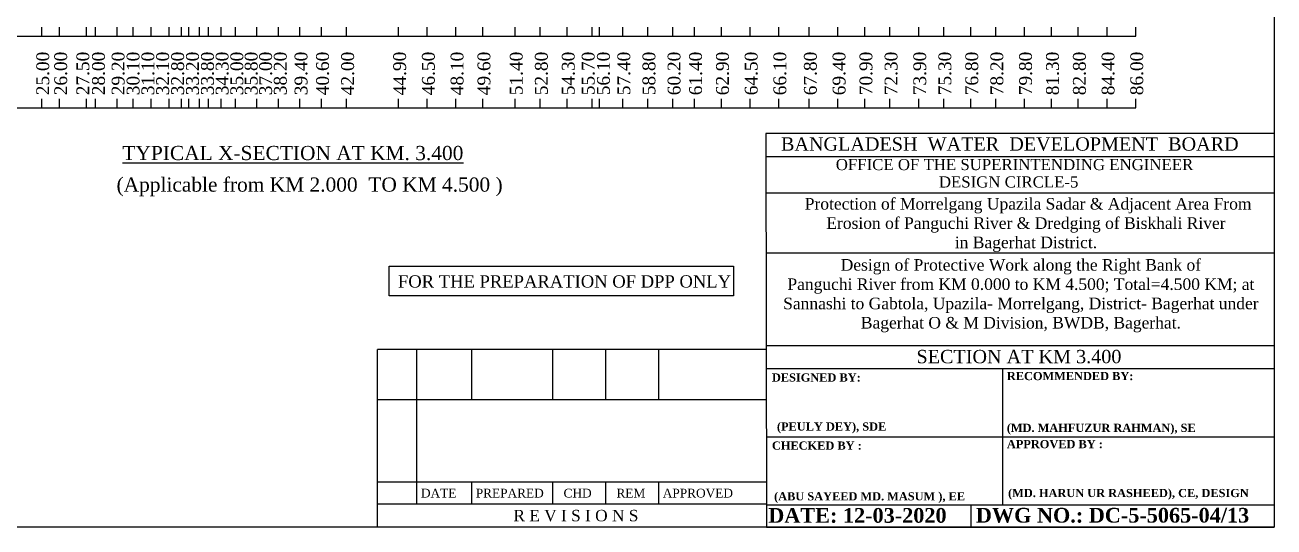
# Model space of a CAD drawing. Header units: metres. Extents: x -2434 to 11656, y -15288 to 8109.
# Drawn here: x -616.6 to -546.9, y -8328.6 to -8300.6 of the extents above; entities that cross this region are included whole.
import ezdxf
from ezdxf.enums import TextEntityAlignment as Align

# ---------------------------------------------------------------- set-up
doc = ezdxf.new("R2010")
doc.units = ezdxf.units.M
doc.layers.add('LINE', color=7, linetype='Continuous')
doc.styles.add('Kazi_T_H', font='timesbd.ttf')
doc.styles.get("Standard").update_dxf_attribs({"font": 'times.ttf'})

msp = doc.modelspace()

# ---------------------------------------------------------------- linework, layer by layer
for p, q in [((-615.640627, -8301.196404), (-615.640627, -8300.696404)), ((-614.640627, -8301.196404), (-614.640627, -8300.696404)), ((-613.140627, -8301.196404), (-613.140627, -8300.696404)), ((-612.640627, -8301.196404), (-612.640627, -8300.696404)), ((-611.440627, -8301.196404), (-611.440627, -8300.696404)), ((-610.540627, -8301.196404), (-610.540627, -8300.696404)), ((-609.540627, -8301.196404), (-609.540627, -8300.696404)), ((-608.540627, -8301.196404), (-608.540627, -8300.696404)), ((-607.840627, -8301.196404), (-607.840627, -8300.696404)), ((-607.440627, -8301.196404), (-607.440627, -8300.696404)), ((-606.840627, -8301.196404), (-606.840627, -8300.696404)), ((-606.340627, -8301.196404), (-606.340627, -8300.696404)), ((-605.640627, -8301.196404), (-605.640627, -8300.696404)), ((-604.840627, -8301.196404), (-604.840627, -8300.696404)), ((-603.640627, -8301.196404), (-603.640627, -8300.696404)), ((-602.440627, -8301.196404), (-602.440627, -8300.696404)), ((-601.240627, -8301.196404), (-601.240627, -8300.696404)), ((-600.040627, -8301.196404), (-600.040627, -8300.696404)), ((-598.640627, -8301.196404), (-598.640627, -8300.696404)), ((-595.740627, -8301.196404), (-595.740627, -8300.696404)), ((-594.140627, -8301.196404), (-594.140627, -8300.696404)), ((-592.540627, -8301.196404), (-592.540627, -8300.696404)), ((-591.040627, -8301.196404), (-591.040627, -8300.696404)), ((-589.240627, -8301.196404), (-589.240627, -8300.696404)), ((-587.840627, -8301.196404), (-587.840627, -8300.696404)), ((-586.340627, -8301.196404), (-586.340627, -8300.696404)), ((-584.940627, -8301.196404), (-584.940627, -8300.696404)), ((-584.540627, -8301.196404), (-584.540627, -8300.696404)), ((-583.240627, -8301.196404), (-583.240627, -8300.696404)), ((-581.840627, -8301.196404), (-581.840627, -8300.696404)), ((-580.440627, -8301.196404), (-580.440627, -8300.696404)), ((-579.240627, -8301.196404), (-579.240627, -8300.696404)), ((-577.740627, -8301.196404), (-577.740627, -8300.696404)), ((-576.140627, -8301.196404), (-576.140627, -8300.696404)), ((-574.540627, -8301.196404), (-574.540627, -8300.696404)), ((-572.840627, -8301.196404), (-572.840627, -8300.696404)), ((-571.240627, -8301.196404), (-571.240627, -8300.696404)), ((-569.740627, -8301.196404), (-569.740627, -8300.696404)), ((-568.340627, -8301.196404), (-568.340627, -8300.696404)), ((-566.740627, -8301.196404), (-566.740627, -8300.696404)), ((-565.340627, -8301.196404), (-565.340627, -8300.696404)), ((-563.840627, -8301.196404), (-563.840627, -8300.696404)), ((-562.440627, -8301.196404), (-562.440627, -8300.696404)), ((-560.840627, -8301.196404), (-560.840627, -8300.696404)), ((-559.340627, -8301.196404), (-559.340627, -8300.696404)), ((-557.840627, -8301.196404), (-557.840627, -8300.696404)), ((-556.240627, -8301.196404), (-556.240627, -8300.696404)), ((-554.640627, -8301.196404), (-554.640627, -8300.696404)), ((-615.640627, -8305.196404), (-615.640627, -8304.696404)), ((-614.640627, -8305.196404), (-614.640627, -8304.696404)), ((-613.140627, -8305.196404), (-613.140627, -8304.696404)), ((-612.640627, -8305.196404), (-612.640627, -8304.696404)), ((-611.440627, -8305.196404), (-611.440627, -8304.696404)), ((-610.540627, -8305.196404), (-610.540627, -8304.696404)), ((-609.540627, -8305.196404), (-609.540627, -8304.696404)), ((-608.540627, -8305.196404), (-608.540627, -8304.696404)), ((-607.840627, -8305.196404), (-607.840627, -8304.696404)), ((-607.440627, -8305.196404), (-607.440627, -8304.696404)), ((-606.840627, -8305.196404), (-606.840627, -8304.696404)), ((-606.340627, -8305.196404), (-606.340627, -8304.696404)), ((-605.640627, -8305.196404), (-605.640627, -8304.696404)), ((-604.840627, -8305.196404), (-604.840627, -8304.696404)), ((-603.640627, -8305.196404), (-603.640627, -8304.696404)), ((-602.440627, -8305.196404), (-602.440627, -8304.696404)), ((-601.240627, -8305.196404), (-601.240627, -8304.696404)), ((-600.040627, -8305.196404), (-600.040627, -8304.696404)), ((-598.640627, -8305.196404), (-598.640627, -8304.696404)), ((-595.740627, -8305.196404), (-595.740627, -8304.696404)), ((-594.140627, -8305.196404), (-594.140627, -8304.696404)), ((-592.540627, -8305.196404), (-592.540627, -8304.696404)), ((-591.040627, -8305.196404), (-591.040627, -8304.696404)), ((-589.240627, -8305.196404), (-589.240627, -8304.696404)), ((-587.840627, -8305.196404), (-587.840627, -8304.696404)), ((-586.340627, -8305.196404), (-586.340627, -8304.696404)), ((-584.940627, -8305.196404), (-584.940627, -8304.696404)), ((-584.540627, -8305.196404), (-584.540627, -8304.696404)), ((-583.240627, -8305.196404), (-583.240627, -8304.696404)), ((-581.840627, -8305.196404), (-581.840627, -8304.696404)), ((-580.440627, -8305.196404), (-580.440627, -8304.696404)), ((-579.240627, -8305.196404), (-579.240627, -8304.696404)), ((-577.740627, -8305.196404), (-577.740627, -8304.696404)), ((-576.140627, -8305.196404), (-576.140627, -8304.696404)), ((-574.540627, -8305.196404), (-574.540627, -8304.696404)), ((-572.840627, -8305.196404), (-572.840627, -8304.696404)), ((-571.240627, -8305.196404), (-571.240627, -8304.696404)), ((-569.740627, -8305.196404), (-569.740627, -8304.696404)), ((-568.340627, -8305.196404), (-568.340627, -8304.696404)), ((-566.740627, -8305.196404), (-566.740627, -8304.696404)), ((-565.340627, -8305.196404), (-565.340627, -8304.696404)), ((-563.840627, -8305.196404), (-563.840627, -8304.696404)), ((-562.440627, -8305.196404), (-562.440627, -8304.696404)), ((-560.840627, -8305.196404), (-560.840627, -8304.696404)), ((-559.340627, -8305.196404), (-559.340627, -8304.696404)), ((-557.840627, -8305.196404), (-557.840627, -8304.696404)), ((-556.240627, -8305.196404), (-556.240627, -8304.696404)), ((-554.640627, -8305.196404), (-554.640627, -8304.696404))]:
    msp.add_line(p, q)
at = {"color": 0, "lineweight": -2}
for p, q in [((-650.312438, -8301.196404), (-554.640627, -8301.196404)), ((-650.312438, -8305.196404), (-554.640627, -8305.196404))]:
    msp.add_line(p, q, dxfattribs=at)
at = {"color": 0, "linetype": 'Continuous', "lineweight": -3, "ltscale": 0.5}
msp.add_line((-575.22265, -8328.578123), (-546.928099, -8328.578123), dxfattribs=at)
msp.add_lwpolyline([(-596.258256, -8314.027755), (-577.060435, -8314.027755), (-577.060435, -8315.684326), (-596.258256, -8315.684326)], close=True, dxfattribs=at)
at = {"layer": 'LINE', "color": 0, "linetype": 'ByBlock', "lineweight": -3, "ltscale": 0.5}
for p, q in [((-575.260481, -8306.635475), (-575.22265, -8328.578123)), ((-546.928099, -8306.635475), (-575.260481, -8306.635475)), ((-546.928099, -8307.928784), (-575.258252, -8307.928784)), ((-546.928099, -8309.959685), (-575.22265, -8309.959685)), ((-546.928099, -8313.298249), (-575.22265, -8313.298249)), ((-575.22265, -8318.669088), (-596.909554, -8318.669088)), ((-596.909554, -8328.578123), (-596.909554, -8318.669088)), ((-594.738436, -8318.669088), (-594.738436, -8327.300606)), ((-591.682985, -8318.669088), (-591.682985, -8321.491541)), ((-587.15541, -8318.669088), (-587.15541, -8321.491541)), ((-584.205867, -8318.669088), (-584.205867, -8321.491541)), ((-581.256324, -8318.669088), (-581.256324, -8321.491541)), ((-546.928099, -8318.466329), (-575.22265, -8318.466329)), ((-546.928099, -8319.747077), (-575.22265, -8319.747077)), ((-562.05113, -8327.340884), (-562.05113, -8319.747077)), ((-575.22265, -8321.491541), (-596.909554, -8321.491541)), ((-575.22265, -8323.54398), (-546.928099, -8323.54398)), ((-575.22265, -8326.073394), (-596.909554, -8326.073394)), ((-591.682985, -8326.073394), (-591.682985, -8327.300606)), ((-587.15541, -8326.073394), (-587.15541, -8327.300606)), ((-584.205867, -8326.073394), (-584.205867, -8327.300606)), ((-581.256324, -8326.073394), (-581.256324, -8327.300606)), ((-575.22265, -8327.300606), (-596.909554, -8327.300606)), ((-575.22265, -8327.340884), (-546.928099, -8327.340884)), ((-563.80663, -8328.578123), (-563.80663, -8327.340884))]:
    msp.add_line(p, q, dxfattribs=at)
msp.add_lwpolyline([(-652.395076, -8255.952761), (-546.928099, -8255.952761), (-546.928099, -8328.578123), (-652.395076, -8328.578123)], close=True, dxfattribs=at)

# ---------------------------------------------------------------- texts
at = {"color": 0, "lineweight": -2}
for s, p in [('25.00', (-615.223756, -8304.496404)), ('26.00', (-614.223756, -8304.496404)), ('27.50', (-612.987273, -8304.496404)), ('28.00', (-612.118552, -8304.496404)), ('29.20', (-611.023756, -8304.496404)), ('30.10', (-610.188584, -8304.496404)), ('31.10', (-609.363587, -8304.496404)), ('32.10', (-608.53859, -8304.496404)), ('32.80', (-607.702491, -8304.496404)), ('33.20', (-606.874862, -8304.496404)), ('33.80', (-606.039787, -8304.496404)), ('34.30', (-605.224696, -8304.496404)), ('35.00', (-604.403169, -8304.496404)), ('35.80', (-603.603169, -8304.496404)), ('37.00', (-602.797048, -8304.496404)), ('38.20', (-601.980036, -8304.496404)), ('39.40', (-600.823756, -8304.496404)), ('40.60', (-599.623756, -8304.496404)), ('42.00', (-598.223756, -8304.496404)), ('44.90', (-595.323756, -8304.496404)), ('46.50', (-593.723756, -8304.496404)), ('48.10', (-592.123756, -8304.496404)), ('49.60', (-590.623756, -8304.496404)), ('51.40', (-588.823756, -8304.496404)), ('52.80', (-587.423756, -8304.496404)), ('54.30', (-585.923756, -8304.496404)), ('55.70', (-584.811756, -8304.496404)), ('56.10', (-583.962652, -8304.496404)), ('57.40', (-582.823756, -8304.496404)), ('58.80', (-581.423756, -8304.496404)), ('60.20', (-580.023756, -8304.496404)), ('61.40', (-578.823756, -8304.496404)), ('62.90', (-577.323756, -8304.496404)), ('64.50', (-575.723756, -8304.496404)), ('66.10', (-574.123756, -8304.496404)), ('67.80', (-572.423756, -8304.496404)), ('69.40', (-570.823756, -8304.496404)), ('70.90', (-569.323756, -8304.496404)), ('72.30', (-567.923756, -8304.496404)), ('73.90', (-566.323756, -8304.496404)), ('75.30', (-564.923756, -8304.496404)), ('76.80', (-563.423756, -8304.496404)), ('78.20', (-562.023756, -8304.496404)), ('79.80', (-560.423756, -8304.496404)), ('81.30', (-558.923756, -8304.496404)), ('82.80', (-557.423756, -8304.496404)), ('84.40', (-555.823756, -8304.496404)), ('86.00', (-554.223756, -8304.496404))]:
    msp.add_text(s, height=0.715, rotation=90, dxfattribs=at).set_placement(p)
at = {"char_height": 0.78947585, "attachment_point": 1}
for s, insert in [('{\\LTYPICAL X-SECTION AT KM. 3.400}', (-611.140627, -8307.32209)), ('(Applicable from KM 2.000  TO KM 4.500 )', (-611.467845, -8309.082938))]:
    msp.add_mtext(s, dxfattribs=dict(at, insert=insert))
at = {"layer": 'LINE', "color": 0, "linetype": 'ByBlock', "lineweight": -3, "ltscale": 0.5}
for s, height, p in [('BANGLADESH  WATER  DEVELOPMENT  BOARD', 0.74358737, (-561.659339, -8307.586065)), ('OFFICE OF THE SUPERINTENDING ENGINEER', 0.62019982, (-561.397922, -8308.67062)), ('DESIGN CIRCLE-5', 0.62019982, (-561.724417, -8309.64064)), ('SECTION AT KM 3.400', 0.74423978, (-561.15028, -8319.44224)), ('R E V I S I O N S', 0.63875877, (-585.852739, -8328.258744))]:
    msp.add_text(s, height=height, dxfattribs=at).set_placement(p, align=Align.CENTER)
at = {"layer": 'LINE', "color": 0, "linetype": 'ByBlock', "lineweight": -3, "ltscale": 0.5, "style": 'Kazi_T_H'}
for s, height, p in [('DESIGNED BY:', 0.45562846, (-574.923988, -8320.466362)), ('RECOMMENDED BY:', 0.45562846, (-561.823316, -8320.384956)), ('(PEULY DEY), SDE', 0.45562846, (-574.645563, -8323.200481)), ('(MD. MAHFUZUR RAHMAN), SE ', 0.45562846, (-561.8274, -8323.272765)), ('CHECKED BY :', 0.45562846, (-574.923988, -8324.263266)), ('APPROVED BY :', 0.45562846, (-561.823316, -8324.18186)), ('(ABU SAYEED MD. MASUM ), EE', 0.45562846, (-574.803694, -8327.092481)), ('DATE: 12-03-2020', 0.82013122, (-575.128537, -8328.339155)), ('DWG NO.: DC-5-5065-04/13', 0.82013122, (-563.552909, -8328.330878))]:
    msp.add_text(s, height=height, dxfattribs=at).set_placement(p)
at = {"layer": 'LINE', "color": 0, "linetype": 'ByBlock', "lineweight": -3, "ltscale": 0.5}
for s, p in [('DATE', (-594.492994, -8326.932442)), ('PREPARED', (-591.437543, -8326.932442)), ('CHD', (-586.541804, -8326.932442)), ('REM', (-583.592261, -8326.932442)), ('APPROVED', (-581.010882, -8326.932442))]:
    msp.add_text(s, height=0.4908845, dxfattribs=at).set_placement(p)
at = {"layer": 'LINE', "color": 0, "linetype": 'ByBlock', "lineweight": -3, "ltscale": 0.5, "attachment_point": 2}
for s, insert, char_height, width in [('{\\fTimes New Roman|b1|i0|c0|p18; }Protection of Morrelgang Upazila Sadar & Adjacent Area From \\PErosion of Panguchi River & Dredging of Biskhali River\\Pin Bagerhat District.', (-560.759723, -8310.22665), 0.64559644, 41.72385672), ('Design of Protective Work along the Right Bank of \\PPanguchi River from KM 0.000 to KM 4.500; Total=4.500 KM; at Sannashi to Gabtola, Upazila- Morrelgang, District- Bagerhat under Bagerhat O & M Division, BWDB, Bagerhat.', (-561.042204, -8313.633007), 0.645596444, 28.21266686)]:
    msp.add_mtext(s, dxfattribs=dict(at, insert=insert, char_height=char_height, width=width))
at = {"layer": 'LINE', "color": 0, "linetype": 'ByBlock', "lineweight": 30, "ltscale": 0.5, "insert": (-595.77667, -8314.536196), "char_height": 0.68631446, "width": 67.13921254, "attachment_point": 1}
msp.add_mtext('\\pi-812,l812,t405.9,812;FOR THE PREPARATION OF DPP ONLY', dxfattribs=at)
at = {"layer": 'LINE', "color": 0, "linetype": 'ByBlock', "lineweight": -3, "ltscale": 0.5, "insert": (-555.045561, -8326.452864), "char_height": 0.45562846, "width": 13.49210946, "attachment_point": 2, "style": 'Kazi_T_H'}
msp.add_mtext('(MD. HARUN UR RASHEED), CE, DESIGN', dxfattribs=at)

doc.saveas('drawing.dxf')
